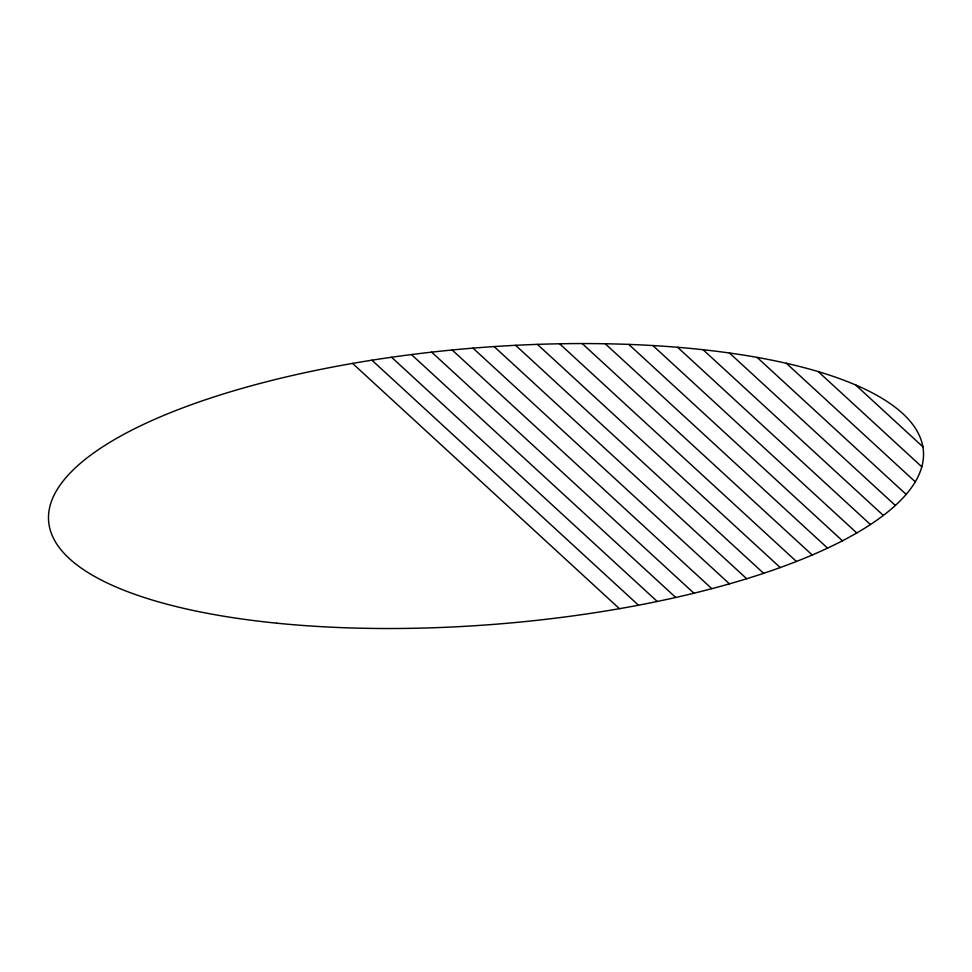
<?xml version="1.0" encoding="UTF-8"?>
<svg xmlns="http://www.w3.org/2000/svg" width="972" height="972" viewBox="0 0 972 972"><rect width="100%" height="100%" fill="white"/><g stroke="black" fill="none" stroke-linecap="round" stroke-linejoin="round"><path stroke-width="1.46" d="M855.567 384.924L922.865 446.792M818.23 371.596L921.808 466.803M786.348 363.285L915.284 481.808M757.079 357.38L906.147 494.396M729.474 353.006L895.346 505.452M703.072 349.713L883.354 515.427M677.593 347.283L870.426 524.54M652.868 345.546L856.757 532.96M628.775 344.404L842.445 540.797M605.24 343.76L827.573 548.123M582.192 343.566L812.215 555M559.593 343.784L796.42 561.464M537.394 344.367L780.212 567.551M515.585 345.303L763.628 573.31M494.116 346.567L746.69 578.729M472.987 348.134L729.425 583.844M452.174 349.993L711.832 588.668M431.665 352.143L693.935 593.212M411.46 354.561L675.747 597.476M391.546 357.246L657.254 601.474M371.924 360.199L638.483 605.204M352.581 363.407L619.419 608.679M276.498 623.161A438.797 138.51 -4.6 0 0 923.4 451.008A438.797 138.51 -4.6 0 0 258.102 383.964A438.797 138.51 -4.6 0 0 276.498 623.161"/></g></svg>
